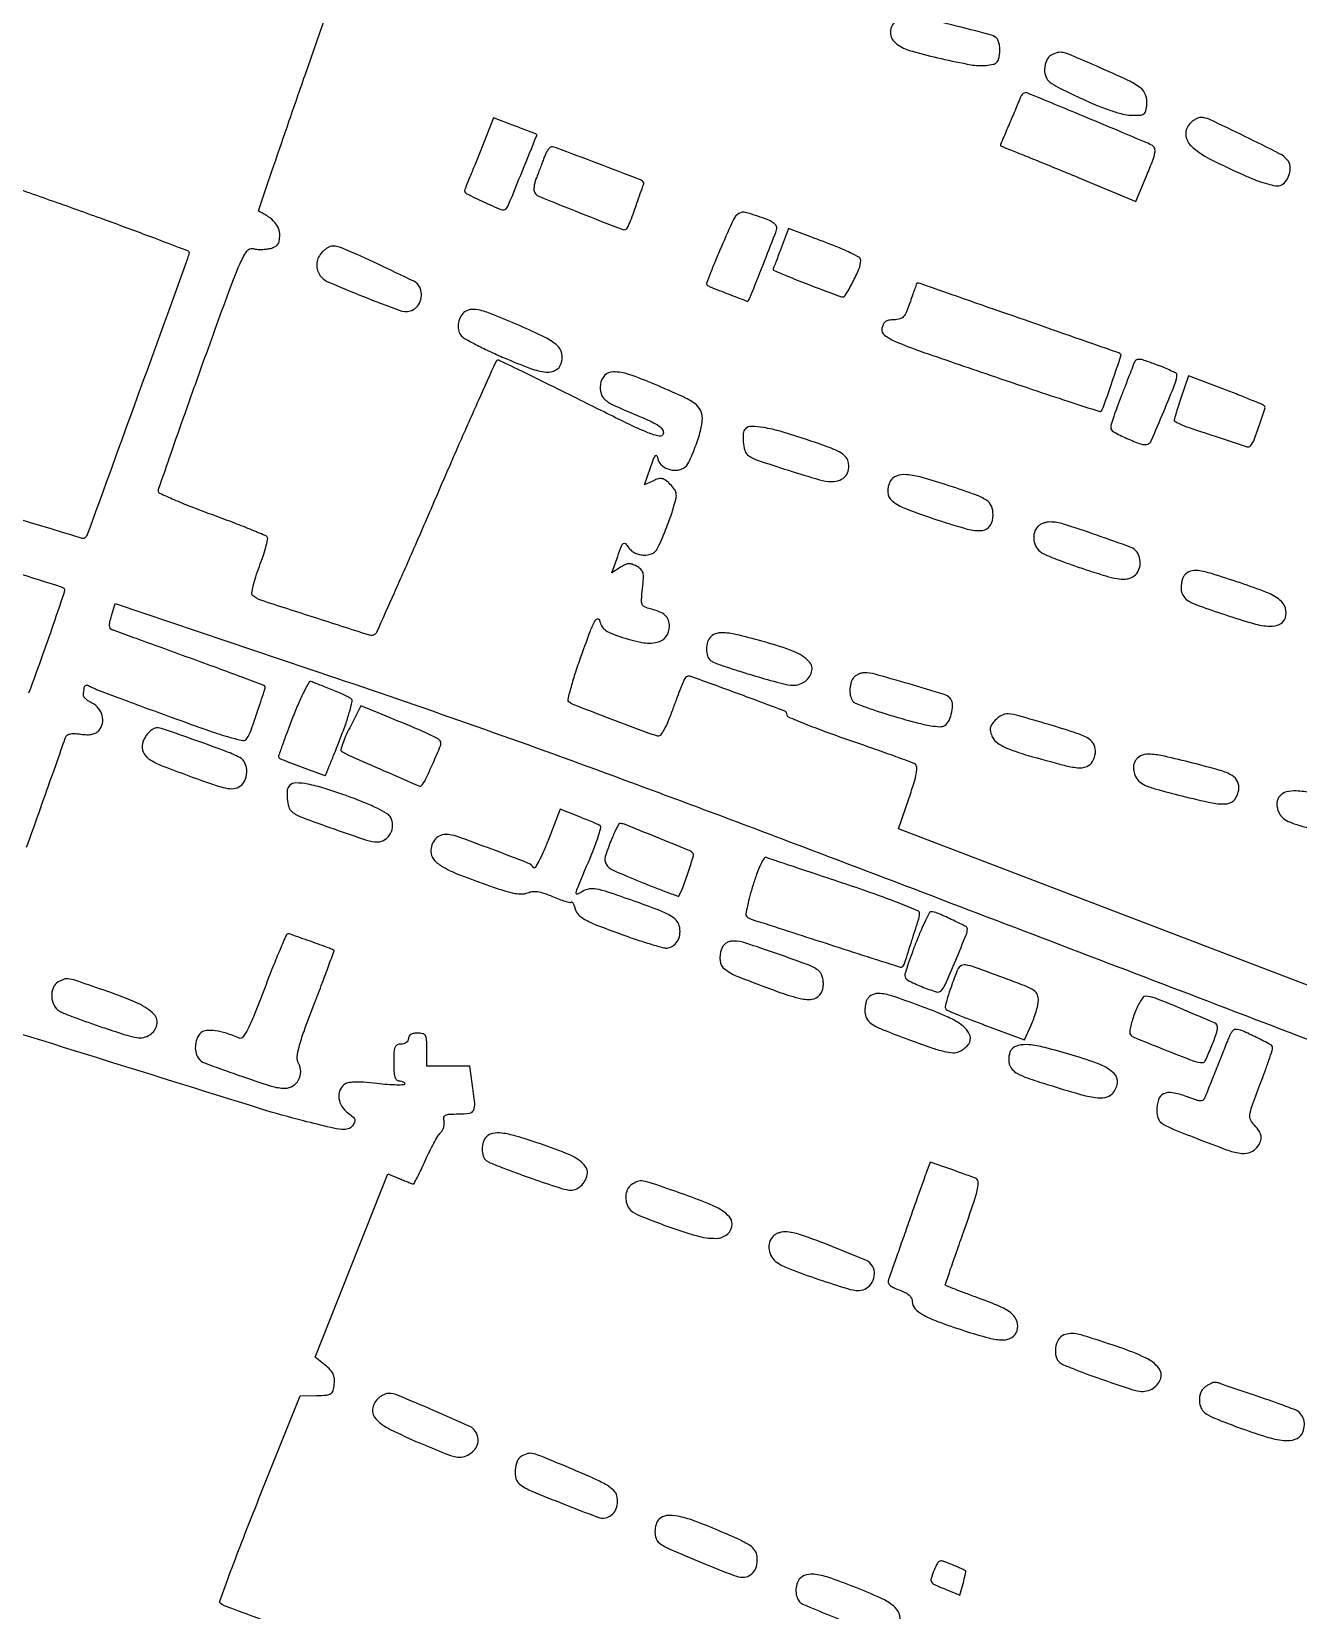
# Model space of a CAD drawing. Header units: metres. Extents: x 244 to 6504, y 133 to 4776.
# Drawn here: x 1996.6 to 2224.8, y 2975 to 3259.5 of the extents above; entities that cross this region are included whole.
import ezdxf

# ---------------------------------------------------------------- set-up
doc = ezdxf.new("R2010")
doc.units = ezdxf.units.M
doc.header["$MEASUREMENT"] = 0

msp = doc.modelspace()

# ---------------------------------------------------------------- linework, layer by layer
for points in [[(2417.15, 4385.34, 0.000003), (2246.3, 4080.82, 0.000001), (2074.73, 3775.01, 0.023956), (2073.04, 3771.63, 0.013766), (2072.25, 3769.69, 0.00035), (2068.91, 3760.81, 0.000748), (2065.01, 3750.38, 0.00051), (2060.61, 3738.51, -0.002034), (2053.66, 3719.92, -0.009158), (2049.35, 3709.15, -0.010696), (2044.96, 3699.33, -0.003491), (2038.08, 3685.02, -0.00099), (2033.73, 3676.19, -0.001638), (2030.03, 3668.76, -0.000121), (2026.68, 3662.11, -0.283312), (2026.5, 3662, -0.093472), (2026.26, 3662.05, -0.000019), (2015.13, 3666.4, -0.000419), (2002.8, 3671.24, -0.000254), (1988.21, 3676.98, 0.000593)], [(2390.74, 4302.36, -0.000001), (2436.6, 4383.87, -0.253439)], [(2985.13, 3282.36, 0.000001), (3054.44, 3256.15, 0.000001), (3117.63, 3232.25, 0.000001), (3170.61, 3212.21, 0.000007)], [(5649.78, 2908.29, -0.000001), (5592.12, 2927.27, -0.000136)], [(1770.95, 4232.21, -0.000001), (1756.31, 4203.53, -0.092463)], [(2661.8, 3304.26, -0.000001), (2697.55, 3290.75, -0.000089)], [(2166.88, 2385.74, -0.000003), (2059.01, 2428.09, -0.099946)], [(3110.93, 3253.38, 0.000013), (3012.15, 3290.74, 0.000016), (2894.73, 3335.15, 0.000013), (2769.32, 3382.57, -0.00051), (2533.81, 3471.88, -0.000503), (2297.42, 3562.08, -0.000023), (2063.26, 3651.71, -0.089134), (2058.39, 3654.65, -0.252954), (2058.24, 3655.06, -0.00055), (2059.22, 3661.9, -0.003408), (2060.39, 3669.64, -0.002087), (2061.88, 3678.76), (2065.84, 3702.46), (2077.4, 3733.66), (2088.96, 3764.86), (2106.7, 3796.48, 0.000002), (2119.15, 3818.66), (2165.06, 3900.45)], [(2809.66, 3348.58, -0.000003), (2861.11, 3329.19, -0.000175)], [(1593.92, 2905.57, -0.000004), (1514.48, 2912.51, -0.000011), (1436.43, 2919.33, -0.007054)], [(1818.98, 2759.08, 0.000018), (1857.04, 2862.14, 0.000008), (1895.3, 2965.72, 0.303576)], [(1962.55, 2966.54, 0.00014), (1986.93, 2957.13, 0.000002), (2009.06, 2948.59, 0.092301)], [(1716.95, 2894.91, -0.000001), (1705.81, 2895.88, -0.000045)], [(2910.82, 2101.23, -0.000002), (2871.64, 2116.15, -0.08954)], [(1951.87, 3366.09, 0.000005), (1933.29, 3373.24, 0.001731)], [(1957.93, 3430.89, 0.000013), (1994.73, 3417.67, 0.000025)], [(1990.24, 3232.56, -0.000403), (1999.92, 3229.14, -0.001908), (2009.56, 3225.69, -0.00317), (2017.65, 3222.7, -0.000408), (2024.81, 3219.99, -0.370469), (2024.97, 3219.7, -0.034515), (2024.36, 3217.6, -0.000127), (2015.64, 3193.62, -0.000046), (2006.7, 3169.03, -0.098502), (2006.28, 3168.35, -0.288551), (2005.72, 3168.19, -0.000014), (1946.16, 3186.27, -0.000153)], [(2381.83, 3308.25, 0.000012), (2373.26, 3279.92, 0.07358)], [(1989.74, 2610.17, -0.000005), (1937.37, 2630.58, -0.000013)], [(1997.45, 3348.55, 0.000019), (1972.87, 3358.01, 0.00003)], [(2095.01, 3322.59, -0.000013), (2073.61, 3329.51, -0.118704)], [(2061.25, 3324.19, -0.000023), (2042.57, 3331.28, -0.000722)], [(1888.47, 3194.57, 0.000013), (1905.02, 3189.47, 0.000147)], [(2192.86, 3281.57, -0.00019), (2224.54, 3271.35, -0.000341), (2250.55, 3262.92)], [(2290.05, 3063.42), (2221.42, 3089.62), (2152.8, 3115.83), (2154.69, 3121.42, 0.007237), (2155.58, 3124.21, 0.030807), (2155.99, 3125.92, 0.05483), (2156.06, 3126.99, 0.247778), (2155.75, 3127.52, 0.050415), (2155.12, 3127.82, 0.001102), (2151.91, 3128.99, 0.002505), (2148.14, 3130.34, 0.001688), (2143.83, 3131.84, -0.005176), (2139.57, 3133.35, -0.008373), (2135.99, 3134.73, -0.002939), (2132.96, 3135.98, -0.302154), (2132.72, 3136.34, 0.312038), (2132.2, 3137.1, 0.001858), (2123.78, 3140.24, 0.001916), (2115.35, 3143.31, 0.290541), (2114.4, 3143.1, 0.097551), (2114.18, 3142.77, 0.003157), (2113.57, 3141.3, 0.005962), (2112.89, 3139.55, 0.004095), (2112.15, 3137.54, -0.011576), (2111.31, 3135.34, -0.028168), (2110.56, 3133.78, -0.034179), (2109.91, 3132.76, -0.295257), (2109.43, 3132.58, -0.035624), (2107.38, 3133.19, -0.001869), (2101, 3135.61, -0.000908), (2094.28, 3138.21, -0.085895), (2093.4, 3138.74, -0.281665), (2093.25, 3139.18, -0.006337), (2093.84, 3141.45, -0.012373), (2094.65, 3144.15, -0.007818), (2095.71, 3147.25, -0.003525), (2097.28, 3151.51, -0.030252), (2098.11, 3153.35, -0.237288), (2098.58, 3153.69, -0.407441), (2098.94, 3153.43, 0.071726), (2099.28, 3152.45, 0.106532), (2099.85, 3151.74, 0.071215), (2100.84, 3151.15, 0.018104), (2102.59, 3150.49, 0.032374), (2106.53, 3149.45, 0.098836), (2109.28, 3149.46, 0.179299), (2110.89, 3150.47, 0.166589), (2111.53, 3152.31, 0.090627), (2111.32, 3153.44, 0.116758), (2110.73, 3154.31, 0.090389), (2109.68, 3154.97, 0.037388), (2108.08, 3155.49, -0.04702), (2107.04, 3155.84, -0.198109), (2106.6, 3156.31, -0.110981), (2106.48, 3157.13, -0.010509), (2106.67, 3159.15, 0.013521), (2106.84, 3161.01, 0.0812), (2106.75, 3161.98, 0.137956), (2106.37, 3162.61, 0.067792), (2105.6, 3163.17, 0.04453), (2104.8, 3163.51, 0.096531), (2104.14, 3163.59, 0.090975), (2103.47, 3163.42, 0.036416), (2102.64, 3162.96), (2101.13, 3161.97), (2102.19, 3164.93, -0.006063), (2102.88, 3166.81, -0.130548), (2103.22, 3167.28, -0.393617), (2103.58, 3167.26, -0.041618), (2104.16, 3166.54, 0.071065), (2104.67, 3165.97, 0.06288), (2105.33, 3165.54, 0.059555), (2106.13, 3165.27, 0.052308), (2106.99, 3165.18, 0.060666), (2108.07, 3165.31, 0.126671), (2108.81, 3165.71, 0.086531), (2109.43, 3166.52, 0.018555), (2110.19, 3168.14, 0.008079), (2110.74, 3169.46, 0.005228), (2111.33, 3171.02, 0.005256), (2111.87, 3172.55, 0.009904), (2112.27, 3173.8, 0.016599), (2112.7, 3175.41, 0.092657), (2112.73, 3176.3, 0.122437), (2112.44, 3177.02, 0.038321), (2111.67, 3177.92, 0.031812), (2110.85, 3178.64, 0.110937), (2110.22, 3178.93, 0.120612), (2109.55, 3178.92, 0.040935), (2108.63, 3178.58), (2107, 3177.84), (2108.09, 3180.95, -0.007134), (2108.67, 3182.52, -0.079347), (2109, 3183.1, -0.529858), (2109.23, 3183.08, -0.09006), (2109.41, 3182.57, 0.166925), (2109.98, 3181.47, 0.102337), (2111.23, 3180.69, 0.096953), (2112.75, 3180.45, 0.132582), (2114.07, 3180.86, 0.142575), (2115.02, 3181.93, 0.020738), (2116.17, 3184.65, 0.024495), (2117.11, 3187.58, 0.058129), (2117.44, 3189.84, 0.130693), (2117.09, 3191.3, 0.116421), (2116.06, 3192.47, 0.047536), (2113.84, 3193.74, 0.006022), (2108.78, 3195.97, 0.017752), (2104.19, 3197.73, 0.083936), (2101.41, 3198.18, 0.19625), (2099.84, 3197.53, 0.175292), (2099.07, 3195.92, 0.086627), (2099.19, 3194.31, 0.156354), (2099.89, 3193.2, 0.068997), (2101.54, 3192.15, 0.007602), (2105.65, 3190.36, -0.008286), (2108.32, 3189.19, -0.046639), (2109.67, 3188.41, -0.107683), (2110.29, 3187.74, -0.197991), (2110.39, 3187.01, -0.404315), (2109.69, 3186.58, -0.041028), (2107.65, 3187.22, -0.017548), (2103.9, 3188.9, -0.001974), (2095.57, 3193.03, 0.001305), (2089.97, 3195.81, 0.002088), (2085.18, 3198.16, 0.000389), (2080.94, 3200.2, 0.113354), (2080.56, 3200.29, 0.294035), (2080.28, 3200.1, 0.000313), (2077.11, 3193.08, 0.002667), (2073.6, 3185.15, 0.001618), (2069.52, 3175.75, -0.001343), (2065.43, 3166.31, -0.002172), (2061.9, 3158.31, -0.000331), (2058.74, 3151.24, -0.150107), (2058.4, 3150.86, -0.218614), (2057.49, 3150.74, -0.000908), (2047.55, 3153.92, -0.001614), (2037.93, 3157.04, -0.106151), (2036.43, 3157.92, -0.253609), (2036.28, 3158.34, -0.016394), (2036.54, 3159.66, -0.020632), (2036.99, 3161.28, -0.013445), (2037.64, 3163.12, 0.01026), (2038.3, 3164.95, 0.01503), (2038.79, 3166.59, 0.010346), (2039.13, 3167.95, 0.196481), (2039.06, 3168.38, 0.156311), (2038.68, 3168.7, 0.00231), (2035.98, 3169.82, 0.006039), (2032.79, 3171.08, 0.00392), (2029.07, 3172.46, -0.006183), (2025.38, 3173.85, -0.00992), (2022.28, 3175.13, -0.004115), (2019.69, 3176.29, -0.29352), (2019.45, 3176.67, -0.083515), (2019.54, 3177.22, -0.000295), (2021.74, 3183.54, -0.001575), (2024.25, 3190.7, -0.000987), (2027.23, 3199.06, -0.00115), (2032.14, 3212.63, -0.01527), (2034.11, 3217.57, -0.042078), (2035.39, 3219.94, -0.317933), (2036.51, 3220.38, 0.040923), (2037.2, 3220.27, 0.023038), (2038.05, 3220.24, 0.022863), (2038.91, 3220.3, 0.034476), (2039.65, 3220.43, 0.054813), (2040.47, 3220.74, 0.124883), (2040.97, 3221.16, 0.112703), (2041.23, 3221.81, 0.040017), (2041.31, 3222.81, 0.094532), (2041.08, 3224.03, 0.086292), (2040.41, 3225.12, 0.066973), (2039.24, 3226.14, 0.032165), (2037.52, 3227.12, -0.37795), (2037.48, 3227.21, -0.000039), (2039.91, 3234.36, -0.00098), (2042.62, 3242.27, -0.000588), (2045.87, 3251.66), (2054.38, 3276.13)], [(1995.71, 3112.53, 0.00017), (1998.26, 3119.71, 0.00026), (2000.47, 3125.94, 0.000085), (2002.38, 3131.33, 0.007305), (2002.66, 3132.15, -0.118132), (2002.96, 3132.65, -0.13205), (2003.45, 3132.94, -0.078503), (2004.22, 3133.02, -0.021148), (2005.46, 3132.91, 0.027508), (2006.63, 3132.82, 0.057861), (2007.53, 3132.9, 0.07542), (2008.23, 3133.16, 0.092539), (2008.76, 3133.61, 0.12329), (2009.36, 3134.85, 0.113214), (2009.32, 3136.26, 0.108957), (2008.67, 3137.56, 0.107092), (2007.53, 3138.48, -0.032464), (2006.9, 3138.84, -0.041979), (2006.38, 3139.26, -0.047615), (2006.02, 3139.66, -0.18153), (2005.94, 3139.98, -0.012253), (2006.09, 3141.25, -0.168809), (2006.3, 3141.66, -0.284671), (2006.66, 3141.73, -0.03462), (2007.42, 3141.39, 0.031546), (2008.32, 3140.98, 0.000972), (2012.13, 3139.53, 0.001906), (2016.63, 3137.85, 0.001317), (2021.74, 3135.98, 0.002788), (2028.65, 3133.51, 0.015866), (2032.37, 3132.33, 0.023109), (2034.66, 3131.8, 0.305963), (2035.41, 3132.13, 0.055008), (2036.14, 3133.63, 0.005999), (2037.39, 3137.25, 0.001988), (2038.68, 3141.18, 0.297483), (2038.56, 3141.62, 0.09281), (2038.35, 3141.75, 0.000168), (2034.51, 3143.18, 0.001242), (2030.18, 3144.78, 0.000768), (2025.08, 3146.64, -0.000062), (2019.95, 3148.5, -0.000096), (2015.5, 3150.12, -0.000031), (2011.65, 3151.52, -0.002734), (2011.08, 3151.73, -0.182582), (2010.77, 3152, -0.115725), (2010.65, 3152.46, -0.062981), (2010.72, 3153.17, -0.018489), (2011.01, 3154.24), (2011.69, 3156.47), (2051.51, 3143.02, -0.003432), (2076.66, 3134.34, -0.003521), (2101.48, 3125.38, -0.002292), (2133.83, 3113.28, -0.000562), (2186.94, 3093.06, -0.000142), (2223.66, 3079.02, -0.000233), (2254.72, 3067.12, -0.000014), (2282.68, 3056.39, -0.038526)], [(1985.41, 3164.64, -0.000053), (2001.94, 3159.47, -0.101617), (2002.43, 3159.2, -0.304623), (2002.55, 3158.76, -0.00112), (2000.77, 3153.45, -0.005122), (1998.66, 3147.38, -0.00313), (1996.05, 3140.27, 0.001447)], [(2070.37, 2961.57, -0.000028), (2031.46, 2975.81, -0.093413), (2030.6, 2976.33, -0.308694), (2030.5, 2976.7, -0.000786), (2032.46, 2982.04, -0.004293), (2034.76, 2988.09, -0.002614), (2037.57, 2995.21), (2044.98, 3013.71), (2047.95, 3013.76, 0.014428), (2049.75, 3013.84, 0.123051), (2050.51, 3014.1, 0.184224), (2050.91, 3014.64, 0.041101), (2051.14, 3015.78, 0.050967), (2051.15, 3016.82, 0.087736), (2050.92, 3017.65, 0.079272), (2050.41, 3018.4, 0.035183), (2049.52, 3019.23), (2047.67, 3020.7), (2054.24, 3037.2), (2060.81, 3053.7), (2062.96, 3052.8, 0.004031), (2063.81, 3052.46, 0.005783), (2064.56, 3052.17, 0.003259), (2065.2, 3051.93, 0.086084), (2065.38, 3051.9, 0.278487), (2065.52, 3051.99, 0.002743), (2066.11, 3053.11, 0.007946), (2066.76, 3054.45, 0.004946), (2067.49, 3056.03, -0.0095), (2068.27, 3057.68, -0.010935), (2069.07, 3059.22, -0.010094), (2069.81, 3060.5, -0.060437), (2070.28, 3061.1, 0.072578), (2070.62, 3061.55, 0.054389), (2070.85, 3062.12, 0.054912), (2070.95, 3062.72, 0.078813), (2070.9, 3063.26, -0.106009), (2070.87, 3063.9, -0.245567), (2071.15, 3064.27, -0.098647), (2071.87, 3064.45, -0.011898), (2073.5, 3064.49, 0.034958), (2075.51, 3064.63, 0.257299), (2076.25, 3065.19, 0.132974), (2076.44, 3066.37, 0.007774), (2076, 3070.03), (2075.58, 3073.1), (2071.69, 3073.1), (2067.81, 3073.1), (2067.81, 3076.08, 0.012699), (2067.76, 3077.86, 0.114574), (2067.55, 3078.6, 0.210352), (2067.08, 3078.95, 0.058662), (2066.15, 3079.06, 0.04716), (2065.46, 3079, 0.088208), (2064.94, 3078.8, 0.118484), (2064.61, 3078.48, 0.140575), (2064.49, 3078.07, -0.130775), (2064.39, 3077.69, -0.10214), (2064.11, 3077.36, -0.08892), (2063.68, 3077.15, -0.072314), (2063.17, 3077.07, 0.110458), (2062.48, 3076.92, 0.189791), (2062.08, 3076.5, 0.083766), (2061.89, 3075.62, 0.011557), (2061.84, 3073.76, 0.014068), (2061.89, 3072.13, 0.058865), (2062.06, 3071.17, 0.122766), (2062.37, 3070.65, 0.200296), (2062.84, 3070.45, -0.05219), (2063.22, 3070.41, -0.07207), (2063.54, 3070.29, -0.092029), (2063.76, 3070.12, -0.178707), (2063.83, 3069.91, -0.40413), (2063.65, 3069.72, -0.010887), (2062.36, 3069.7, -0.016769), (2060.74, 3069.77, -0.009947), (2058.82, 3069.96, 0.009433), (2056.4, 3070.19, 0.028148), (2054.73, 3070.23, 0.04141), (2053.57, 3070.09, 0.123812), (2052.86, 3069.75, 0.136815), (2052.1, 3068.66, 0.11992), (2051.97, 3067.27, 0.107467), (2052.5, 3065.86, 0.092713), (2053.59, 3064.7, -0.022379), (2054.48, 3063.99, -0.129104), (2054.81, 3063.49, -0.188844), (2054.79, 3063, -0.059061), (2054.41, 3062.35, -0.159079), (2053.63, 3061.8, -0.09928), (2052.5, 3061.69, -0.033912), (2050.49, 3062.03, -0.003166), (2045.61, 3063.23, -0.01331), (2037.83, 3065.43, -0.000101), (1974.81, 3085.08, -0.000183), (1914.09, 3104.04, -0.0069)], [(2487.51, 2262.24, 0.000015), (2352.21, 2313.65, 0.000934)]]:
    msp.add_lwpolyline(points, format="xyb")
for points in [[(2152.31, 3261.51, 0.093976), (2151.53, 3260.36, 0.128265), (2151.33, 3259.12, 0.130465), (2151.77, 3257.96, 0.099013), (2152.76, 3257.02, 0.072135), (2155.24, 3255.93, 0.011), (2160.49, 3254.61, 0.011177), (2165.79, 3253.52, 0.06907), (2168.56, 3253.4, 0.028912), (2169.82, 3253.59, 0.134186), (2170.46, 3253.93, 0.146561), (2170.82, 3254.52, 0.036788), (2171.01, 3255.66, 0.041112), (2171.03, 3256.49, 0.042766), (2170.9, 3257.3, 0.046638), (2170.67, 3257.98, 0.119007), (2170.35, 3258.39, 0.105157), (2169.27, 3258.93, 0.001576), (2162.36, 3260.69, 0.002392), (2155.65, 3262.35, 0.062773), (2153.8, 3262.56, 0.127193), (2153.57, 3262.5, 0.023277), (2153.18, 3262.25, 0.023692), (2152.74, 3261.91, 0.019583)], [(2180.25, 3255.22, 0.09612), (2179.78, 3254.8, 0.062629), (2179.41, 3254.18, 0.05592), (2179.17, 3253.4, 0.046645), (2179.09, 3252.55, 0.100652), (2179.34, 3251.32, 0.127742), (2180.05, 3250.4, 0.050522), (2181.6, 3249.43, 0.005076), (2185.55, 3247.52, 0.011202), (2188.41, 3246.25, 0.016364), (2190.99, 3245.28, 0.018244), (2193.16, 3244.63, 0.056996), (2194.66, 3244.41, 0.016966), (2196.28, 3244.42, 0.146089), (2196.96, 3244.65, 0.185052), (2197.32, 3245.19, 0.030601), (2197.52, 3246.45, 0.115396), (2197.29, 3248.12, 0.141565), (2196.35, 3249.37, 0.052935), (2194.15, 3250.69, 0.005216), (2188.5, 3253.23, 0.002433), (2183.98, 3255.19, 0.041879), (2182.44, 3255.7, 0.122145), (2181.41, 3255.69, 0.069346)], [(2174.69, 3247.55, -0.009708), (2174.42, 3246.86, -0.001913), (2173.92, 3245.64, -0.002028), (2173.32, 3244.22, -0.001882), (2172.69, 3242.77, 0.001766), (2172.1, 3241.39, 0.00276), (2171.6, 3240.2, 0.000762), (2171.17, 3239.16, 0.097528), (2171.15, 3239.02, 0.283482), (2171.2, 3238.93, 0.007101), (2171.68, 3238.7, 0.013168), (2172.27, 3238.44, 0.008333), (2172.97, 3238.17, -0.008337), (2174.15, 3237.71, -0.000643), (2177.3, 3236.43, -0.00088), (2181.05, 3234.89, -0.000672), (2185.15, 3233.2), (2195.52, 3228.89), (2197.52, 3233.63, 0.006467), (2198.6, 3236.31, 0.047063), (2198.98, 3237.64, 0.124178), (2198.93, 3238.42, 0.188657), (2198.51, 3238.95, 0.02836), (2197.41, 3239.48, 0.000796), (2192.58, 3241.53, 0.001262), (2185.92, 3244.31, 0.000398), (2175.95, 3248.44, 0.147775), (2175.61, 3248.48, 0.104399), (2175.24, 3248.32, 0.08662), (2174.92, 3248, 0.066648)], [(2077.39, 3237.84, 0.000046), (2076.43, 3235.45, 0.000064), (2075.58, 3233.32, 0.000038), (2074.86, 3231.53, 0.000872), (2074.65, 3231.02, 0.385898), (2074.91, 3230.33, 0.010519), (2078.03, 3228.8, 0.010912), (2081.22, 3227.41, 0.302602), (2082.07, 3227.58, 0.099679), (2082.53, 3228.27, 0.000798), (2085.03, 3234.41, 0.000321), (2087.6, 3240.76, 0.365584), (2087.51, 3241.02, 0.046238), (2087.38, 3241.08, 0.000385), (2086.29, 3241.5, 0.00137), (2085.04, 3241.98, 0.000881), (2083.59, 3242.52), (2079.83, 3243.92)], [(2205.31, 3242.97, 0.213514), (2204.53, 3240.94, 0.193172), (2205.49, 3238.9, 0.071013), (2208.83, 3236.57, 0.013581), (2215.54, 3233.4, 0.014156), (2217.53, 3232.59, 0.022211), (2219.29, 3232.03, 0.02357), (2220.71, 3231.71, 0.120886), (2221.52, 3231.76, 0.153385), (2222.52, 3232.47, 0.094888), (2223.18, 3233.77, 0.094339), (2223.31, 3235.23, 0.149276), (2222.82, 3236.38, 0.1027), (2221.43, 3237.49, 0.00355), (2215.18, 3240.6, 0.003357), (2208.85, 3243.64, 0.110719), (2207.21, 3244.01, 0.089285), (2206.81, 3243.93, 0.03615), (2206.3, 3243.7, 0.034316), (2205.77, 3243.36, 0.03688)], [(2088.97, 3236.89, -0.002279), (2088.66, 3236.06, -0.001345), (2088.29, 3235.07, -0.001346), (2087.92, 3234.09, -0.002307), (2087.6, 3233.28, 0.024624), (2087.34, 3232.54, 0.02611), (2087.17, 3231.79, 0.026912), (2087.09, 3231.13, 0.097751), (2087.14, 3230.72, 0.218647), (2087.98, 3229.82, 0.002707), (2095.48, 3226.8, 0.002141), (2103.1, 3223.82, 0.361021), (2103.88, 3224.09, 0.049378), (2104.51, 3225.38, 0.005092), (2105.66, 3228.57, 0.001526), (2106.87, 3232.06, 0.286242), (2106.78, 3232.41, 0.10525), (2106.13, 3232.84, 0.000512), (2098.61, 3235.71, 0.000586), (2091.13, 3238.55, 0.090635), (2090.25, 3238.71, 0.200786), (2089.97, 3238.59, 0.041708), (2089.62, 3238.17, 0.037725), (2089.27, 3237.58, 0.027809)], [(2120.88, 3220.78, 0.00409), (2119.79, 3218.21, 0.006638), (2118.92, 3216.01, 0.001891), (2118.19, 3214.1, 0.294082), (2118.24, 3213.89, 0.102897), (2118.86, 3213.48, 0.002498), (2122.09, 3212.23, 0.001097), (2125.48, 3210.94, 0.353836), (2125.73, 3211.03, 0.048213), (2126.14, 3211.81, 0.000523), (2128.37, 3217.45, 0.000634), (2130.56, 3223.02, 0.039008), (2130.87, 3224.04, 0.209537), (2130.79, 3224.46, 0.069709), (2130.36, 3224.92, 0.052965), (2129.66, 3225.38, 0.032396), (2128.75, 3225.77, 0.015177), (2125.27, 3226.89, 0.214874), (2124, 3226.71, 0.144497), (2123.04, 3225.62, 0.005839)], [(2131.68, 3220.63, -0.000772), (2131.18, 3219.29, -0.001077), (2130.72, 3218.09, -0.000649), (2130.34, 3217.09, -0.014018), (2130.22, 3216.8, 0.418916), (2130.35, 3216.46, 0.003591), (2133.13, 3215.29, 0.007781), (2136.9, 3213.79, 0.00257), (2142.49, 3211.71, 0.355697), (2143.18, 3211.95, 0.016591), (2144.51, 3214.26, 0.023572), (2145.66, 3216.69, 0.098973), (2145.97, 3218.26, 0.266528), (2145.65, 3218.82, 0.021794), (2144.09, 3219.65, 0.016511), (2141.51, 3220.76, 0.003554), (2136.98, 3222.51), (2132.95, 3224.04)], [(2048.97, 3219.78, 0.079945), (2048.31, 3218.87, 0.085095), (2047.99, 3217.81, 0.086671), (2048.04, 3216.73, 0.087017), (2048.46, 3215.72, 0.150201), (2049.98, 3214.43, 0.006835), (2056.37, 3211.76, 0.006813), (2062.84, 3209.28, 0.151005), (2064.83, 3209.17, 0.133754), (2065.89, 3209.77, 0.106521), (2066.62, 3210.88, 0.10226), (2066.84, 3212.23, 0.113565), (2066.5, 3213.5, 0.158404), (2065.44, 3214.52, 0.003621), (2059.05, 3217.56, 0.004786), (2052.75, 3220.42, 0.10693), (2050.8, 3220.83, 0.094305), (2050.42, 3220.75, 0.034296), (2049.94, 3220.52, 0.032534), (2049.43, 3220.18, 0.03335)], [(2154.92, 3210.89, -0.014627), (2154.23, 3209.01, -0.087626), (2153.69, 3208.13, -0.145589), (2153.01, 3207.71, -0.066022), (2151.96, 3207.57, 0.042489), (2151.03, 3207.49, 0.11785), (2150.43, 3207.24, 0.129746), (2150.04, 3206.75, 0.056742), (2149.79, 3205.97, 0.28617), (2150.24, 3204.8, 0.059843), (2152.22, 3203.66, 0.017958), (2156.56, 3201.97, 0.001176), (2169.28, 3197.6, 0.001356), (2176.88, 3195.02, 0.002246), (2183.31, 3192.89, 0.000214), (2189.06, 3191.03, 0.321522), (2189.26, 3191.09, 0.075968), (2189.77, 3192.04, 0.002138), (2191.28, 3196.42, 0.000778), (2192.86, 3201.06, 0.285074), (2192.78, 3201.4, 0.11283), (2192.46, 3201.6, 0.000023), (2174.53, 3207.86, 0.000034), (2156.69, 3214.09, 0.073421), (2156.13, 3214.19, 0.32535), (2156.07, 3214.15, 0.000952), (2155.73, 3213.22, 0.004774), (2155.35, 3212.16, 0.002903)], [(2074.69, 3209.05, 0.122756), (2073.94, 3208.24, 0.081376), (2073.52, 3207.04, 0.081965), (2073.5, 3205.78, 0.128239), (2073.93, 3204.78, 0.09922), (2074.58, 3204.22, 0.007994), (2076.57, 3203.14, 0.010535), (2079.01, 3201.94, 0.007894), (2081.75, 3200.7, 0.013019), (2086.51, 3198.8, 0.064369), (2089.32, 3198.15, 0.149592), (2091.01, 3198.49, 0.194248), (2092.01, 3199.7, 0.128849), (2092.1, 3201.49, 0.158234), (2091.27, 3202.94, 0.071333), (2089.12, 3204.39, 0.011454), (2084.51, 3206.51, 0.005079), (2079.83, 3208.47, 0.033402), (2077.42, 3209.27, 0.07369), (2075.88, 3209.44, 0.136229)], [(2195.18, 3199.73, -0.005629), (2194.93, 3199.05, -0.000646), (2194.35, 3197.54, -0.000779), (2193.65, 3195.74, -0.000635), (2192.9, 3193.81, 0.005321), (2192.18, 3191.91, 0.00721), (2191.57, 3190.17, 0.005045), (2191.1, 3188.71, 0.076477), (2191.02, 3188.18, 0.274684), (2191.49, 3187.4, 0.018407), (2193.93, 3186.19, 0.021555), (2196.45, 3185.19, 0.165839), (2197.7, 3185.18, 0.214181), (2198.31, 3185.74, 0.002326), (2200.55, 3191.03, 0.004297), (2202.62, 3196.12, 0.091911), (2202.94, 3197.71, 0.283141), (2202.81, 3197.92, 0.008226), (2201.86, 3198.39, 0.014256), (2200.67, 3198.92, 0.009053), (2199.25, 3199.47, 0.006444), (2197.04, 3200.26, 0.06602), (2196.08, 3200.44, 0.194081), (2195.55, 3200.27, 0.132183)], [(2203.64, 3193.47, 0.004082), (2203.14, 3191.93, 0.006695), (2202.73, 3190.61, 0.00184), (2202.41, 3189.47, 0.334019), (2202.45, 3189.36, 0.054706), (2204.5, 3188.37, 0.005097), (2209.82, 3186.57, 0.001598), (2215.6, 3184.68, 0.302008), (2216.17, 3184.85, 0.084634), (2216.84, 3185.96, 0.010126), (2217.83, 3188.67, 0.005219), (2218.79, 3191.54, 0.280814), (2218.66, 3192.08, 0.098074), (2218.38, 3192.27, 0.001354), (2216.47, 3193.05, 0.003748), (2214.24, 3193.95, 0.002451), (2211.67, 3194.94), (2205, 3197.49)], [(2125.22, 3187.92, 0.172842), (2124.81, 3187.07, 0.04579), (2124.8, 3185.55, 0.04599), (2125.07, 3184.05, 0.160229), (2125.6, 3183.23, 0.08545), (2127.34, 3182.29, 0.005285), (2132.94, 3180.45, 0.005908), (2138.53, 3178.74, 0.070988), (2140.76, 3178.43, 0.089946), (2142.22, 3178.69, 0.13058), (2143.27, 3179.44, 0.135451), (2143.79, 3180.6, 0.100327), (2143.73, 3182.01, 0.136088), (2143.19, 3182.95, 0.07443), (2142.11, 3183.75, 0.035323), (2140.12, 3184.63, 0.005954), (2136.2, 3185.99, 0.008984), (2131.62, 3187.42, 0.02791), (2128.47, 3188.16, 0.039939), (2126.31, 3188.37, 0.202664)], [(2151.3, 3178.47, 0.134196), (2150.84, 3176.49, 0.213979), (2151.61, 3174.97, 0.080758), (2154.07, 3173.54, 0.010356), (2159.84, 3171.49, 0.013222), (2165.17, 3169.87, 0.090408), (2167.89, 3169.62, 0.236102), (2169.28, 3170.49, 0.138749), (2169.82, 3172.41, 0.098282), (2169.51, 3173.98, 0.149526), (2168.63, 3175.05, 0.060526), (2166.7, 3176.02, 0.006217), (2161.87, 3177.68, 0.010831), (2157.05, 3179.15, 0.050098), (2154.19, 3179.66, 0.103845), (2152.4, 3179.42, 0.18727)], [(2177.9, 3170.34, 0.127795), (2177.25, 3169.24, 0.106029), (2177.16, 3167.87, 0.103097), (2177.64, 3166.56, 0.114242), (2178.6, 3165.6, 0.042469), (2179.53, 3165.12, 0.005858), (2181.57, 3164.31, 0.006684), (2184.01, 3163.42, 0.005614), (2186.61, 3162.53, 0.00656), (2190.1, 3161.43, 0.029516), (2192.18, 3160.94, 0.052487), (2193.6, 3160.85, 0.097913), (2194.73, 3161.11, 0.121109), (2195.7, 3161.88, 0.109532), (2196.25, 3163.04, 0.102946), (2196.28, 3164.39, 0.095329), (2195.77, 3165.68, 0.16495), (2194.68, 3166.55, 0.003974), (2188.5, 3168.76, 0.006537), (2182.51, 3170.76, 0.077437), (2180.09, 3171.14, 0.04929), (2179.5, 3171.08, 0.037875), (2178.87, 3170.91, 0.038891), (2178.31, 3170.65, 0.070487)], [(2204.3, 3161.57, 0.08256), (2204.01, 3161.08, 0.039236), (2203.8, 3160.37, 0.037497), (2203.7, 3159.58, 0.043538), (2203.72, 3158.81, 0.126336), (2204.15, 3157.71, 0.110964), (2205.07, 3156.89, 0.041795), (2206.95, 3156.04, 0.004362), (2211.55, 3154.45, 0.011366), (2216.73, 3152.84, 0.056968), (2219.71, 3152.35, 0.130738), (2221.48, 3152.72, 0.201232), (2222.48, 3153.89, 0.152642), (2222.48, 3155.64, 0.15482), (2221.49, 3157.08, 0.070743), (2219.1, 3158.44, 0.013424), (2214.37, 3160.15, 0.004745), (2209.17, 3161.83, 0.040631), (2206.78, 3162.37, 0.106355), (2205.36, 3162.27, 0.149722)], [(2118.95, 3150.47, 0.12164), (2118.37, 3149.52, 0.077369), (2118.18, 3148.23, 0.079441), (2118.39, 3146.98, 0.145478), (2118.98, 3146.14, 0.080129), (2119.59, 3145.8, 0.004431), (2121.68, 3145.06, 0.006761), (2124.19, 3144.24, 0.004888), (2127.01, 3143.38, 0.004133), (2131.39, 3142.14, 0.036615), (2133.35, 3141.76, 0.086531), (2134.63, 3141.82, 0.08921), (2135.78, 3142.31, 0.176787), (2137.13, 3144.12, 0.27294), (2136.68, 3145.97, 0.105978), (2133.92, 3147.8, 0.026129), (2128.72, 3149.52, 0.006418), (2124.11, 3150.73, 0.036701), (2121.62, 3151.16, 0.07686), (2120.05, 3151.07, 0.144789)], [(2144.78, 3143.19, 0.115962), (2144.26, 3142.34, 0.064351), (2144.02, 3141.15, 0.063049), (2144.1, 3139.91, 0.095629), (2144.5, 3138.91, 0.158242), (2144.96, 3138.52, 0.006251), (2147.05, 3137.73, 0.010521), (2149.59, 3136.86, 0.007187), (2152.5, 3135.97, 0.006202), (2156.17, 3134.96, 0.021301), (2158.59, 3134.44, 0.030335), (2160.23, 3134.26, 0.153299), (2161.11, 3134.49, 0.146402), (2161.89, 3135.37, 0.061055), (2162.38, 3136.91, 0.061757), (2162.48, 3138.47, 0.183228), (2162.04, 3139.44, 0.123178), (2160.99, 3140.07, 0.002236), (2154.67, 3141.96, 0.003506), (2148.55, 3143.71, 0.068152), (2146.6, 3143.98, 0.063771), (2146.15, 3143.92, 0.039129), (2145.64, 3143.75, 0.038686), (2145.16, 3143.49, 0.054944)], [(2043.63, 3135.87, 0.00274), (2042.62, 3133.25, 0.004368), (2041.8, 3130.99, 0.001091), (2041.1, 3129.02, 0.18764), (2041.1, 3128.79, 0.202793), (2041.46, 3128.45, 0.001545), (2045.34, 3126.97, 0.001172), (2049.27, 3125.5, 0.333841), (2049.59, 3125.59, 0.064101), (2049.67, 3125.74, 0.000227), (2050.43, 3127.61, 0.001215), (2051.28, 3129.74, 0.000762), (2052.26, 3132.24, 0.009026), (2053.25, 3134.91, 0.01754), (2053.92, 3137.08, 0.013647), (2054.34, 3138.77, 0.270069), (2054.18, 3139.26, 0.06226), (2053.78, 3139.54, 0.008676), (2052.87, 3139.99, 0.009814), (2051.77, 3140.49, 0.008185), (2050.58, 3140.97, -0.000165), (2049.39, 3141.44, -0.000203), (2048.28, 3141.87, -0.000168), (2047.35, 3142.24, -0.001484), (2046.94, 3142.4, 0.378365), (2046.59, 3142.28, 0.008955), (2045.69, 3140.59, 0.015225), (2044.69, 3138.46, 0.009178)], [(2053.91, 3134.07, 0.012164), (2053.18, 3132.54, 0.019744), (2052.65, 3131.2, 0.014549), (2052.3, 3130.12, 0.338698), (2052.41, 3129.84, 0.032334), (2054.17, 3128.92, 0.001646), (2060.07, 3126.33, 0.000264), (2066.55, 3123.52, 0.325924), (2066.81, 3123.58, 0.068982), (2067.58, 3124.75, 0.007414), (2068.93, 3127.7, 0.004015), (2070.28, 3130.83, 0.182051), (2070.3, 3131.52, 0.194007), (2069.83, 3132.07, 0.01232), (2067.88, 3133.03, 0.010564), (2064.75, 3134.4, 0.002063), (2059.03, 3136.73), (2055.89, 3138)], [(2170.15, 3135.37, 0.038833), (2169.56, 3134.61, 0.106297), (2169.32, 3133.98, 0.106923), (2169.36, 3133.31, 0.039562), (2169.68, 3132.42, 0.144306), (2170.68, 3131.27, 0.048251), (2172.68, 3130.25, 0.025089), (2176.12, 3129.08, 0.004616), (2182.6, 3127.31, 0.039249), (2185.04, 3126.86, 0.119883), (2186.69, 3127.09, 0.169518), (2187.72, 3127.98, 0.101071), (2188.24, 3129.53, 0.134943), (2188.02, 3131, 0.152991), (2187.08, 3132.07, 0.058019), (2184.92, 3133.06, 0.0067), (2179.83, 3134.65, 0.003352), (2174.44, 3136.21, 0.050471), (2172.52, 3136.55, 0.145081), (2171.32, 3136.29, 0.083338)], [(2017.1, 3132.43, 0.117102), (2016.51, 3130.81, 0.181812), (2016.87, 3129.37, 0.116816), (2018.3, 3128.09, 0.036293), (2020.94, 3126.89, 0.001654), (2028.32, 3124.18, 0.021686), (2031.1, 3123.31, 0.064815), (2032.7, 3123.09, 0.124144), (2033.95, 3123.41, 0.155828), (2034.97, 3124.46, 0.109162), (2035.37, 3126.07, 0.111334), (2035.05, 3127.67, 0.167034), (2034.09, 3128.71, 0.034025), (2031.78, 3129.75, 0.003593), (2026.21, 3131.77, 0.001935), (2020.35, 3133.83, 0.083502), (2019.05, 3134.04, 0.129917), (2018.64, 3133.93, 0.043169), (2018.11, 3133.57, 0.039561), (2017.57, 3133.05, 0.035829)], [(2195.62, 3128.37, 0.071307), (2195.27, 3127.8, 0.081048), (2195.11, 3127.17, 0.068815), (2195.15, 3126.44, 0.036015), (2195.38, 3125.56, 0.112919), (2196.04, 3124.5, 0.091797), (2197.14, 3123.74, 0.038325), (2199.19, 3123.01, 0.004668), (2203.79, 3121.8, 0.010295), (2209.31, 3120.52, 0.078836), (2211.96, 3120.38, 0.204938), (2213.36, 3121.17, 0.134459), (2214.07, 3122.91, 0.135722), (2213.85, 3124.39, 0.157929), (2212.9, 3125.45, 0.06163), (2210.74, 3126.37, 0.007643), (2205.8, 3127.7, 0.005347), (2200.67, 3128.94, 0.040176), (2198.2, 3129.3, 0.096761), (2196.71, 3129.12, 0.140535)], [(2043.08, 3123.67, 0.172847), (2042.67, 3122.82, 0.04578), (2042.66, 3121.3, 0.045984), (2042.92, 3119.79, 0.159998), (2043.46, 3118.98, 0.078155), (2045.27, 3117.95, 0.004842), (2051.09, 3115.84, 0.004765), (2056.96, 3113.83, 0.080108), (2058.98, 3113.51, 0.152035), (2060.27, 3113.91, 0.120237), (2061.25, 3115.01, 0.115039), (2061.65, 3116.48, 0.131216), (2061.31, 3117.9, 0.137466), (2060.69, 3118.55, 0.017829), (2058.97, 3119.49, 0.018052), (2056.66, 3120.53, 0.010106), (2053.79, 3121.64, 0.010325), (2049.42, 3123.13, 0.030284), (2046.34, 3123.91, 0.043399), (2044.2, 3124.12, 0.20233)], [(2221.46, 3121.75, 0.070877), (2221.1, 3121.18, 0.080346), (2220.95, 3120.55, 0.069263), (2220.98, 3119.83, 0.037884), (2221.21, 3118.98, 0.118106), (2221.87, 3117.96, 0.085563), (2223, 3117.2, 0.036716), (2225.08, 3116.45, 0.004822), (2229.62, 3115.23, 0.010245), (2235.15, 3113.91, 0.078928), (2237.8, 3113.77, 0.206174), (2239.2, 3114.55, 0.134565), (2239.91, 3116.28, 0.141155), (2239.66, 3117.8, 0.145765), (2238.65, 3118.93, 0.064513), (2236.45, 3119.92, 0.010567), (2231.94, 3121.18, 0.008734), (2227.21, 3122.31, 0.040501), (2224.42, 3122.69, 0.078198), (2222.64, 3122.5, 0.15635)], [(2089.64, 3113.77, -0.010722), (2088.77, 3111.66, -0.020303), (2087.97, 3110.01, -0.020095), (2087.3, 3108.88, -0.551069), (2087.01, 3108.88, 0.162968), (2086.02, 3109.7, 0.002952), (2079.54, 3112.18, 0.004707), (2073.26, 3114.47, 0.085305), (2071.16, 3114.83, 0.120791), (2070.05, 3114.56, 0.112506), (2069.16, 3113.8, 0.104547), (2068.64, 3112.68, 0.091749), (2068.58, 3111.39, 0.169519), (2069.25, 3110.1, 0.063546), (2070.91, 3108.88, 0.034272), (2073.87, 3107.51, 0.007685), (2079.1, 3105.59, 0.009016), (2081.83, 3104.69, 0.029814), (2083.67, 3104.23, 0.046447), (2084.99, 3104.12, 0.106211), (2085.96, 3104.33, -0.080061), (2086.81, 3104.56, -0.063993), (2087.75, 3104.54, -0.046278), (2088.91, 3104.26, -0.018082), (2090.45, 3103.66, 0.011504), (2091.65, 3103.18, 0.017664), (2092.71, 3102.82, 0.012363), (2093.58, 3102.59, 0.261809), (2093.83, 3102.66, -0.414462), (2093.98, 3102.66, -0.070222), (2094.17, 3102.41, -0.042981), (2094.37, 3101.96, -0.021603), (2094.55, 3101.36, 0.140428), (2095.11, 3100.39, 0.066072), (2096.28, 3099.53, 0.032203), (2098.4, 3098.53, 0.005651), (2102.54, 3096.97, 0.006875), (2105.52, 3095.92, 0.009603), (2108.22, 3095.07, 0.006433), (2110.49, 3094.43, 0.114012), (2111.25, 3094.41, 0.117535), (2112.3, 3094.89, 0.109659), (2113.06, 3095.81, 0.099418), (2113.41, 3097.04, 0.080492), (2113.29, 3098.41, 0.135318), (2112.72, 3099.41, 0.072611), (2111.58, 3100.27, 0.0335), (2109.46, 3101.24, 0.005273), (2105.14, 3102.83, 0.0038), (2100.43, 3104.47, 0.035295), (2098.35, 3105.01, 0.088091), (2097.03, 3105.02, 0.103916), (2095.87, 3104.57, -0.057996), (2094.95, 3104.11, -0.598508), (2094.7, 3104.33, -0.038695), (2095.06, 3105.43, -0.000656), (2097.52, 3111.34, 0.010235), (2098.25, 3113.2, 0.016494), (2098.79, 3114.81, 0.010457), (2099.15, 3116.14, 0.326952), (2099.03, 3116.43, 0.036037), (2098.69, 3116.61, 0.002428), (2097.7, 3117.04, 0.003479), (2096.5, 3117.53, 0.002599), (2095.18, 3118.06), (2091.81, 3119.39)], [(2101.25, 3114.38, 0.019721), (2099.95, 3110.9, 0.222742), (2100.13, 3109.48, 0.150049), (2101.37, 3108.4, 0.00779), (2106.29, 3106.32, 0.002385), (2108.9, 3105.28, 0.003953), (2111.12, 3104.43, 0.000637), (2113.07, 3103.7, 0.360728), (2113.18, 3103.74, 0.044812), (2114, 3105.43, 0.013182), (2114.95, 3108.16, 0.005661), (2115.83, 3111.01, 0.293277), (2115.68, 3111.54, 0.082791), (2114.89, 3112.03, 0.000947), (2109.17, 3114.35, 0.000836), (2103.39, 3116.67, 0.095257), (2102.59, 3116.82, 0.262883), (2102.42, 3116.73, 0.010352), (2102.06, 3116.1, 0.015989), (2101.66, 3115.31, 0.010349)], [(2126.58, 3105.78, 0.008708), (2126, 3103.76, 0.013303), (2125.57, 3101.99, 0.007794), (2125.27, 3100.51, 0.232245), (2125.38, 3100.15, 0.13213), (2126.26, 3099.58, 0.000383), (2139.55, 3095.29, 0.000209), (2153.06, 3090.94, 0.305756), (2153.54, 3091.08, 0.095332), (2153.93, 3091.8, 0.001931), (2155.2, 3095.76, 0.002353), (2156.42, 3099.67, 0.074491), (2156.57, 3100.66, 0.3048), (2156.28, 3101.1, 0.003286), (2152.75, 3102.51, 0.008597), (2148.46, 3104.12, 0.004743), (2143.16, 3105.93, -0.000168), (2137.96, 3107.66, -0.000257), (2133.46, 3109.17, -0.000085), (2129.56, 3110.47, -0.007162), (2128.97, 3110.68, 0.351251), (2128.55, 3110.54, 0.029725), (2127.97, 3109.49, 0.026473), (2127.3, 3107.92, 0.011639)], [(2156.01, 3095.58, 0.004668), (2155.21, 3093.48, 0.006484), (2154.54, 3091.58, 0.004175), (2154.01, 3089.97, 0.078899), (2153.92, 3089.45, 0.279474), (2154.45, 3088.59, 0.022516), (2156.96, 3087.43, 0.022409), (2159.56, 3086.5, 0.286963), (2160.52, 3086.76, 0.085344), (2161.16, 3087.74, 0.00258), (2163.09, 3092.22, 0.002313), (2164.98, 3096.76, 0.097996), (2165.18, 3097.79, 0.282556), (2164.89, 3098.27, 0.006083), (2162.29, 3099.54, 0.010566), (2159.76, 3100.69, 0.101014), (2158.61, 3100.92, 0.280583), (2158.34, 3100.76, 0.006103), (2157.64, 3099.35, 0.012118), (2156.85, 3097.63, 0.007655)], [(2038.66, 3087.33, -0.004285), (2036.76, 3082.44, -0.022045), (2035.56, 3079.79, -0.037967), (2034.68, 3078.34, -0.352925), (2034.02, 3078.15, 0.024095), (2031.69, 3079.03, 0.043285), (2029.7, 3079.48, 0.055494), (2028.13, 3079.52, 0.153093), (2027.12, 3079.1, 0.115519), (2026.46, 3078.23, 0.076051), (2026.13, 3077.02, 0.073981), (2026.17, 3075.72, 0.096594), (2026.6, 3074.62, 0.163771), (2027.76, 3073.68, 0.004632), (2033.84, 3071.49, 0.007443), (2039.76, 3069.52, 0.076908), (2042.29, 3069.13, 0.140366), (2043.69, 3069.53, 0.131808), (2044.71, 3070.62, 0.125405), (2045.08, 3072.12, 0.12087), (2044.69, 3073.64, -0.148543), (2044.47, 3074.76, -0.040937), (2044.79, 3076.55, -0.022136), (2045.68, 3079.37, -0.004133), (2047.59, 3084.44, 0.00161), (2048.97, 3088.07, 0.002673), (2050.11, 3091.14, 0.000292), (2051.1, 3093.87, 0.36299), (2051.07, 3093.97, 0.044817), (2050.27, 3094.34, 0.001329), (2046.82, 3095.59, 0.000727), (2043.22, 3096.86, 0.089726), (2042.74, 3096.94, 0.294196), (2042.5, 3096.78, 0.001567), (2041.36, 3094.11, 0.00603), (2040.09, 3091.01, 0.003707)], [(2120.88, 3094.16, 0.117975), (2120.63, 3092.07, 0.205046), (2121.48, 3090.58, 0.068856), (2124.01, 3089.17, 0.005989), (2130.93, 3086.57, 0.020958), (2134.8, 3085.35, 0.09105), (2137.18, 3085.16, 0.190887), (2138.56, 3085.87, 0.156124), (2139.22, 3087.4, 0.042056), (2139.23, 3088.25, 0.04482), (2139.1, 3089.07, 0.049291), (2138.84, 3089.76, 0.108184), (2138.5, 3090.2, 0.083278), (2136.66, 3091.27, 0.005666), (2130.97, 3093.34, 0.005861), (2125.25, 3095.28, 0.078729), (2123.06, 3095.62, 0.061799), (2122.31, 3095.53, 0.086117), (2121.7, 3095.25, 0.088315), (2121.22, 3094.79, 0.068515)], [(2163.29, 3090.2, 0.003574), (2162.09, 3086.91, 0.017292), (2161.48, 3085.01, 0.024679), (2161.21, 3083.81, 0.244677), (2161.36, 3083.33, 0.098336), (2161.71, 3083.1, 0.001977), (2163.66, 3082.29, 0.004606), (2165.96, 3081.39, 0.003069), (2168.61, 3080.39), (2175.45, 3077.85), (2176.66, 3080.5, 0.01845), (2177.13, 3081.64, 0.015457), (2177.55, 3082.88, 0.015735), (2177.86, 3084.04, 0.040698), (2177.98, 3084.9, 0.111647), (2177.82, 3085.95, 0.147041), (2177.22, 3086.7, 0.057364), (2175.86, 3087.44, 0.006031), (2172.47, 3088.74, 0.002126), (2166.6, 3090.89, 0.047356), (2164.85, 3091.34, 0.211671), (2163.94, 3091.1, 0.135234)], [(2001.4, 3088.28, 0.168221), (2000.49, 3087.23, 0.10727), (2000.23, 3085.62, 0.104777), (2000.65, 3084.02, 0.153977), (2001.67, 3082.98, 0.030246), (2002.57, 3082.57, 0.003603), (2004.63, 3081.78, 0.00429), (2007.09, 3080.89, 0.00351), (2009.74, 3079.98, 0.004621), (2013.75, 3078.67, 0.039255), (2015.59, 3078.24, 0.091214), (2016.8, 3078.28, 0.091656), (2017.91, 3078.75, 0.186657), (2019.19, 3080.54, 0.263656), (2018.7, 3082.39, 0.094369), (2015.82, 3084.37, 0.02041), (2010.17, 3086.6, 0.001357), (2004.91, 3088.41, 0.034728), (2003.45, 3088.8, 0.118477), (2002.5, 3088.75, 0.0615)], [(2147.33, 3085.4, 0.083718), (2147.04, 3084.9, 0.038859), (2146.83, 3084.18, 0.037076), (2146.73, 3083.37, 0.042501), (2146.75, 3082.59, 0.122779), (2147.18, 3081.46, 0.107383), (2148.1, 3080.59, 0.041305), (2150, 3079.66, 0.004426), (2154.58, 3077.9, 0.005667), (2158.58, 3076.47, 0.025115), (2160.98, 3075.77, 0.043785), (2162.59, 3075.53, 0.119244), (2163.71, 3075.73, 0.041022), (2164.32, 3076.06, 0.035901), (2164.89, 3076.5, 0.037602), (2165.35, 3076.98, 0.082732), (2165.61, 3077.41, 0.210922), (2165.53, 3078.93, 0.115106), (2164.32, 3080.39, 0.057725), (2161.7, 3081.93, 0.015362), (2157.22, 3083.75, 0.005157), (2152.18, 3085.56, 0.042432), (2149.82, 3086.16, 0.109845), (2148.4, 3086.09, 0.152516)], [(2195.36, 3082.7, 0.01439), (2194.94, 3081.51, 0.01821), (2194.63, 3080.38, 0.016449), (2194.43, 3079.43, 0.123214), (2194.47, 3078.98, 0.218619), (2195.04, 3078.36, 0.002324), (2200.58, 3076.13, 0.004391), (2205.89, 3074.07, 0.09056), (2207.57, 3073.76, 0.295012), (2208.04, 3074.07, 0.007585), (2209.09, 3076.5, 0.013654), (2210.01, 3078.89, 0.08479), (2210.23, 3080.17, 0.298182), (2209.8, 3080.83, 0.002845), (2204.32, 3083.19, 0.005928), (2199.08, 3085.33, 0.094417), (2197.2, 3085.69, 0.231256), (2196.86, 3085.52, 0.026983), (2196.37, 3084.81, 0.027962), (2195.85, 3083.85, 0.019307)], [(2212.27, 3078.23, -0.00155), (2211.95, 3077.43, -0.000385), (2211.43, 3076.11, -0.000393), (2210.83, 3074.6, -0.000395), (2210.23, 3073.1, 0.000385), (2209.63, 3071.6, 0.000387), (2209.03, 3070.1, 0.000377), (2208.51, 3068.78, 0.001547), (2208.2, 3067.99, -0.0485), (2207.77, 3067.13, -0.231626), (2207.31, 3066.85, -0.106149), (2206.59, 3066.94, -0.00702), (2204.6, 3067.64, 0.043742), (2202.13, 3068.32, 0.157685), (2200.53, 3068.11, 0.204965), (2199.61, 3067.06, 0.079322), (2199.3, 3065.11, 0.084374), (2199.54, 3063.71, 0.158065), (2200.22, 3062.81, 0.055097), (2201.8, 3061.96, 0.00368), (2206.59, 3060.05, 0.005341), (2211.87, 3058.05, 0.045365), (2214.32, 3057.4, 0.113775), (2215.86, 3057.49, 0.126084), (2217.14, 3058.24, 0.074815), (2217.9, 3059.27, 0.136239), (2218.12, 3060.29, 0.125189), (2217.79, 3061.33, 0.058142), (2216.91, 3062.45, -0.085867), (2216.24, 3063.39, -0.145561), (2216.09, 3064.34, -0.052371), (2216.45, 3065.81, -0.003811), (2217.9, 3069.74, 0.003187), (2218.77, 3072.09, 0.004655), (2219.5, 3074.18, 0.002351), (2220.09, 3075.95, 0.079964), (2220.17, 3076.39, 0.276079), (2219.83, 3076.96, 0.008177), (2217.26, 3078.28, 0.013219), (2214.72, 3079.46, 0.10229), (2213.44, 3079.72, 0.180638), (2213.17, 3079.62, 0.047321), (2212.85, 3079.29, 0.041791), (2212.53, 3078.8, 0.032389)], [(2173.14, 3076.09, 0.084758), (2172.85, 3075.59, 0.050452), (2172.68, 3074.92, 0.047752), (2172.63, 3074.17, 0.052023), (2172.73, 3073.46, 0.123963), (2173.25, 3072.51, 0.085258), (2174.22, 3071.75, 0.040407), (2175.99, 3070.98, 0.006711), (2179.54, 3069.82, 0.004817), (2185.39, 3068.05, 0.035007), (2188.26, 3067.43, 0.082859), (2190, 3067.47, 0.150736), (2191.25, 3068.12, 0.159771), (2192.21, 3070.03, 0.242703), (2191.63, 3071.76, 0.100304), (2189.09, 3073.39, 0.020922), (2184.05, 3075.1, 0.008922), (2179.16, 3076.45, 0.040189), (2176.24, 3076.95, 0.077068), (2174.36, 3076.83, 0.166659)], [(2078.54, 3060.38, 0.121612), (2077.96, 3059.43, 0.077402), (2077.77, 3058.14, 0.079659), (2077.98, 3056.89, 0.147695), (2078.57, 3056.06, 0.068337), (2079.18, 3055.71, 0.003474), (2081.33, 3054.85, 0.005499), (2083.91, 3053.88, 0.003954), (2086.8, 3052.85, 0.003143), (2091.62, 3051.21, 0.042928), (2093.41, 3050.78, 0.125158), (2094.53, 3050.89, 0.097139), (2095.58, 3051.53, 0.15843), (2096.7, 3053.48, 0.248642), (2096.18, 3055.3, 0.100389), (2093.56, 3057.1, 0.020236), (2088.26, 3059.11, 0.007789), (2083.83, 3060.51, 0.040035), (2081.31, 3061.04, 0.080688), (2079.69, 3060.99, 0.149529)], [(2157.88, 3054.16, 0.005115), (2157.49, 3053.11, 0.000488), (2156.56, 3050.52, 0.000623), (2155.47, 3047.43, 0.000491), (2154.3, 3044.08, -0.000337), (2153.14, 3040.78, -0.000473), (2152.1, 3037.83, -0.000277), (2151.22, 3035.35, -0.006402), (2150.96, 3034.64, 0.159622), (2150.94, 3034.13, 0.136657), (2151.21, 3033.67, 0.078615), (2151.85, 3033.23, 0.025007), (2152.91, 3032.79, -0.031983), (2153.94, 3032.34, -0.065115), (2154.67, 3031.84, -0.08771), (2155.1, 3031.28, -0.122074), (2155.25, 3030.68, 0.187147), (2155.72, 3029.44, 0.080896), (2157.13, 3028.34, 0.039707), (2159.78, 3027.12, 0.008075), (2164.67, 3025.43, 0.013742), (2169.06, 3024.13, 0.065099), (2171.65, 3023.78, 0.141634), (2173.21, 3024.23, 0.17746), (2174.13, 3025.41, 0.149612), (2174.15, 3027.05, 0.14554), (2173.25, 3028.44, 0.073779), (2171.13, 3029.76, 0.01697), (2167.2, 3031.32, -0.002989), (2164.9, 3032.16, -0.004896), (2162.97, 3032.9, -0.001022), (2161.29, 3033.56, -0.307048), (2161.21, 3033.68, -0.082986), (2161.24, 3033.85, -0.000148), (2162.17, 3036.56, -0.001103), (2163.23, 3039.6, -0.000682), (2164.48, 3043.17, 0.002988), (2166.35, 3048.59, 0.027331), (2167.02, 3050.99, 0.077889), (2167.1, 3052.28, 0.279879), (2166.63, 3052.91, 0.00767), (2165.99, 3053.16, 0.001447), (2164.81, 3053.59, 0.001546), (2163.43, 3054.09, 0.001417), (2162.01, 3054.59), (2158.51, 3055.82)], [(2104.64, 3051.7, 0.07808), (2104.14, 3051.2, 0.075313), (2103.81, 3050.57, 0.066534), (2103.66, 3049.8, 0.043699), (2103.69, 3048.89, 0.100937), (2104.07, 3047.71, 0.121323), (2104.87, 3046.86, 0.049114), (2106.51, 3046.02, 0.005208), (2110.53, 3044.48, 0.01799), (2116.31, 3042.57, 0.074242), (2119.95, 3042.08, 0.176576), (2121.96, 3042.84, 0.217927), (2122.79, 3044.65, 0.178834), (2122.31, 3045.94, 0.080253), (2120.9, 3047.13, 0.041605), (2118.29, 3048.43, 0.009432), (2113.64, 3050.16, 0.001969), (2108.42, 3051.98, 0.040236), (2106.8, 3052.39, 0.128826), (2105.77, 3052.3, 0.072307)], [(2130.21, 3042.5, 0.128064), (2129.56, 3041.39, 0.10562), (2129.47, 3040.02, 0.10236), (2129.95, 3038.7, 0.112877), (2130.9, 3037.73, 0.051909), (2133.34, 3036.51, 0.008142), (2138.41, 3034.69, 0.006861), (2143.56, 3033.02, 0.075319), (2145.71, 3032.69, 0.148984), (2147.03, 3033.09, 0.11933), (2148.03, 3034.19, 0.116676), (2148.44, 3035.65, 0.138307), (2148.11, 3037.04, 0.166764), (2146.88, 3038.14, 0.005994), (2140.94, 3040.57, 0.009285), (2135.12, 3042.74, 0.077583), (2132.36, 3043.25, 0.05202), (2131.78, 3043.21, 0.039651), (2131.17, 3043.05, 0.04065), (2130.61, 3042.8, 0.071437)], [(2182.57, 3024.67, 0.174934), (2181.58, 3023.84, 0.09886), (2181.07, 3022.34, 0.097676), (2181.17, 3020.74, 0.166304), (2181.91, 3019.64, 0.066401), (2182.52, 3019.29, 0.003542), (2184.6, 3018.46, 0.005505), (2187.09, 3017.52, 0.003979), (2189.89, 3016.52, 0.003958), (2194.34, 3015.01, 0.039532), (2196.24, 3014.55, 0.097703), (2197.48, 3014.59, 0.087978), (2198.67, 3015.1, 0.16854), (2200.01, 3016.84, 0.25793), (2199.68, 3018.68, 0.111315), (2197.26, 3020.56, 0.029187), (2192.67, 3022.41, 0.001855), (2187.17, 3024.23, 0.023985), (2185.08, 3024.81, 0.06702), (2183.78, 3024.92, 0.076925)], [(2207.98, 3015.27, 0.07801), (2207.48, 3014.77, 0.075148), (2207.15, 3014.14, 0.06654), (2207, 3013.37, 0.044053), (2207.03, 3012.46, 0.101667), (2207.41, 3011.29, 0.121156), (2208.21, 3010.45, 0.049014), (2209.86, 3009.61, 0.005215), (2213.87, 3008.08, 0.012238), (2218.99, 3006.34, 0.05019), (2222.2, 3005.68, 0.099293), (2224.24, 3005.87, 0.199221), (2225.48, 3006.88, 0.092043), (2225.88, 3008.14, 0.099597), (2225.78, 3009.42, 0.107151), (2225.22, 3010.49, 0.12317), (2224.28, 3011.16, 0.010728), (2221.32, 3012.28, 0.002265), (2216.1, 3014.08, 0.000558), (2210.41, 3016.02, 0.081828), (2209.72, 3016.13, 0.092497), (2209.43, 3016.08, 0.022586), (2208.98, 3015.88, 0.022376), (2208.47, 3015.6, 0.020656)], [(2058.91, 3013.1, 0.171978), (2058.04, 3011.28, 0.221282), (2058.64, 3009.54, 0.085579), (2061.19, 3007.67, 0.015743), (2066.51, 3005.22, 0.003727), (2071.11, 3003.32, 0.040167), (2073.03, 3002.71, 0.105082), (2074.28, 3002.7, 0.096591), (2075.46, 3003.18, 0.075601), (2076.45, 3004.06, 0.109159), (2076.97, 3005.09, 0.115012), (2077, 3006.21, 0.090736), (2076.54, 3007.34, 0.147325), (2075.54, 3008.21, 0.002714), (2069.03, 3011.07, 0.003666), (2062.63, 3013.78, 0.098873), (2060.84, 3014.14, 0.087643), (2060.42, 3014.07, 0.036493), (2059.91, 3013.84, 0.034679), (2059.37, 3013.5, 0.037806)], [(2084.86, 3002.83, 0.16858), (2084.08, 3001.91, 0.07758), (2083.73, 3000.36, 0.077868), (2083.87, 2998.78, 0.173086), (2084.53, 2997.79, 0.060931), (2086.74, 2996.53, 0.005735), (2092.53, 2994.19, 0.003291), (2098.62, 2991.85, 0.139571), (2099.99, 2991.73, 0.117304), (2101.04, 2992.21, 0.107961), (2101.8, 2993.12, 0.098844), (2102.15, 2994.34, 0.08298), (2102.04, 2995.68, 0.139185), (2101.48, 2996.65, 0.057403), (2100.27, 2997.59, 0.030252), (2098.12, 2998.71, 0.006092), (2094.16, 3000.43, 0.001353), (2088.56, 3002.76, 0.034775), (2087, 3003.28, 0.124511), (2085.99, 3003.29, 0.071238)], [(2109.67, 2991.49, 0.12159), (2109.1, 2990.53, 0.077429), (2108.9, 2989.24, 0.079831), (2109.11, 2988, 0.149467), (2109.7, 2987.18, 0.061513), (2111.58, 2986.08, 0.004169), (2117.3, 2983.69, 0.003093), (2123.19, 2981.32, 0.094328), (2124.74, 2981.02, 0.122995), (2125.88, 2981.31, 0.120124), (2126.76, 2982.09, 0.104775), (2127.26, 2983.29, 0.075735), (2127.31, 2984.75, 0.117454), (2126.91, 2985.85, 0.098067), (2126.03, 2986.73, 0.042681), (2124.29, 2987.7, 0.005793), (2120.47, 2989.38, 0.010628), (2115.9, 2991.21, 0.041498), (2112.97, 2992.03, 0.074778), (2111, 2992.12, 0.171626)], [(2159.2, 2982.3, 0.019621), (2158.65, 2980.81, 0.220523), (2158.72, 2980.19, 0.149279), (2159.26, 2979.72, 0.007806), (2161.37, 2978.81), (2163.84, 2977.79), (2164.41, 2979.9, 0.005719), (2164.62, 2980.72, 0.008815), (2164.79, 2981.44, 0.003957), (2164.91, 2982.04, 0.201458), (2164.88, 2982.16, 0.132547), (2164.79, 2982.24, 0.002011), (2164.11, 2982.55, 0.005256), (2163.32, 2982.91, 0.003432), (2162.41, 2983.3, 0.012771), (2160.84, 2983.91, 0.162827), (2160.22, 2983.92, 0.200902), (2159.78, 2983.55, 0.021029)], [(2134.7, 2980.33, 0.090935), (2134.32, 2979.16, 0.083636), (2134.37, 2977.88, 0.092354), (2134.81, 2976.8, 0.150673), (2135.56, 2976.17, 0.004637), (2145.37, 2972.14, 0.047641), (2149.57, 2970.91, 0.169471), (2151.76, 2971.23, 0.214067), (2153.01, 2972.81, 0.155306), (2152.9, 2974.47, 0.133998), (2151.86, 2975.87, 0.061709), (2149.49, 2977.31, 0.011604), (2144.81, 2979.27, 0.011333), (2140.2, 2980.97, 0.05624), (2137.5, 2981.56, 0.121607), (2135.81, 2981.33, 0.176792)]]:
    msp.add_lwpolyline(points, format="xyb", close=True)

doc.saveas('drawing.dxf')
